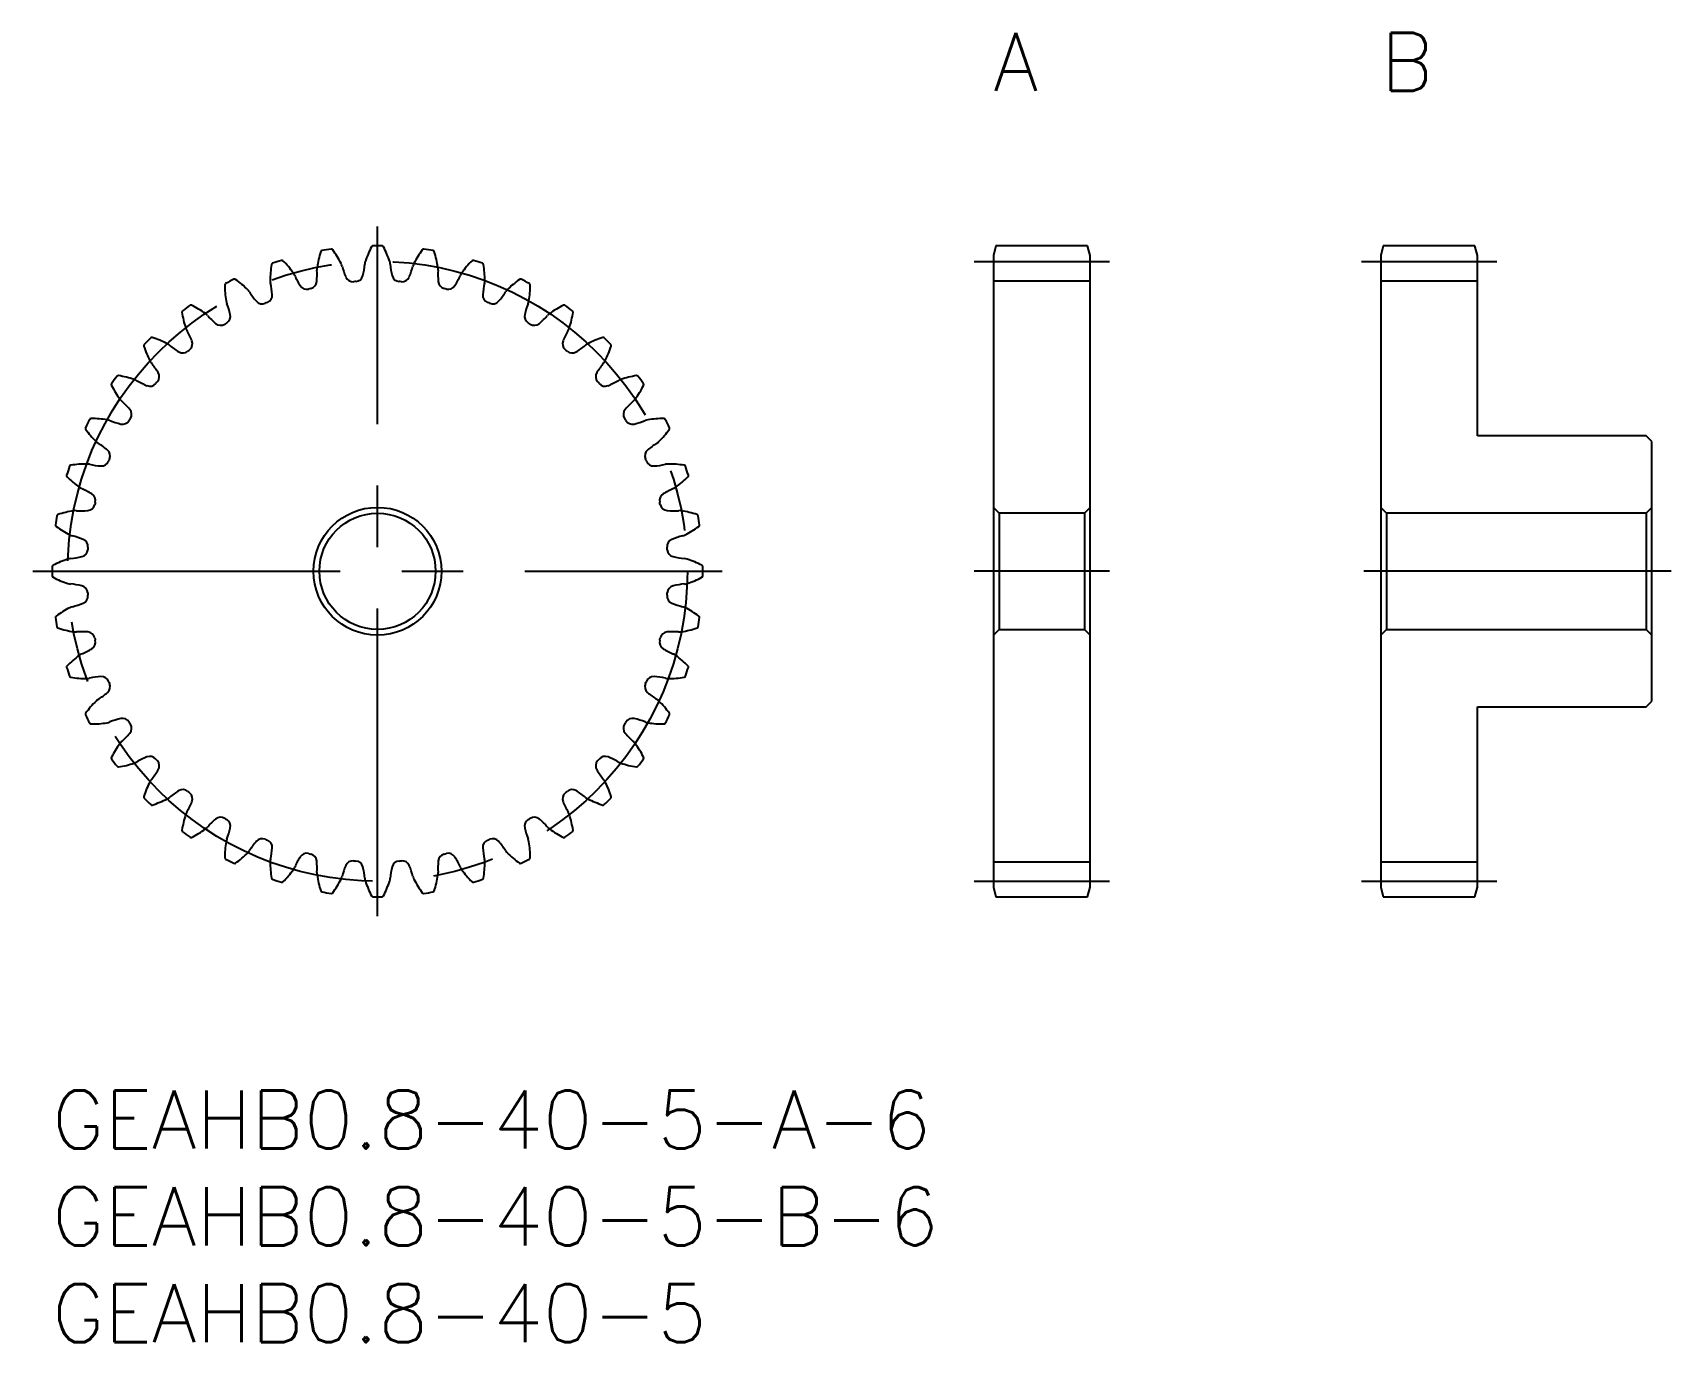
# Model space of a CAD drawing. Extents: x -1 to 83.6, y -13 to 54.6.
import ezdxf

# ---------------------------------------------------------------- set-up
doc = ezdxf.new("R2010")
doc.units = 0
doc.header["$LTSCALE"] = 0.5
doc.linetypes.add('CENTER', pattern=[50.8, 31.75, -6.35, 6.35, -6.35])
for name, color, linetype in [('MSM_CENTER', 1, 'CENTER'), ('MSM_CONTINUOUS', 7, 'CONTINUOUS'), ('MSM_PART_NUMBER', 7, 'CONTINUOUS')]:
    doc.layers.add(name, color=color, linetype=linetype)
doc.styles.get("Standard").update_dxf_attribs({"font": 'txt.shx', "height": 1, "bigfont": 'bigfont.shx'})

# ---------------------------------------------------------------- blocks, each defined once
blk = doc.blocks.new('*U3')
at = {"layer": 'MSM_PART_NUMBER'}
blk.add_text('A', height=3, dxfattribs=at).set_placement((48.6, 51.6))
blk = doc.blocks.new('*U4')
at = {"layer": 'MSM_PART_NUMBER'}
blk.add_text('B', height=3, dxfattribs=at).set_placement((68.6, 51.6))
blk = doc.blocks.new('*U5')
at = {"layer": 'MSM_PART_NUMBER'}
blk.add_text('GEAHB0.8-40-5-A-6', height=3, dxfattribs=at).set_placement((0, -3))
blk = doc.blocks.new('*U6')
at = {"layer": 'MSM_PART_NUMBER'}
blk.add_text('GEAHB0.8-40-5-B-6', height=3, dxfattribs=at).set_placement((0, -8))
blk = doc.blocks.new('*U7')
at = {"layer": 'MSM_PART_NUMBER'}
blk.add_text('GEAHB0.8-40-5', height=3, dxfattribs=at).set_placement((0, -13))

msp = doc.modelspace()

# ---------------------------------------------------------------- linework, layer by layer
at = {"layer": 'MSM_CENTER'}
for p, q in [((16.8, 9), (16.8, 44.6)), ((47.6, 42.8), (54.6, 42.8)), ((67.6, 42.8), (74.6, 42.8)), ((-1, 26.8), (34.6, 26.8)), ((54.6, 26.8), (47.6, 26.8)), ((83.6, 26.8), (67.6, 26.8)), ((47.6, 10.8), (54.6, 10.8)), ((67.6, 10.8), (74.6, 10.8))]:
    msp.add_line(p, q, dxfattribs=at)
msp.add_circle((16.8, 26.8), 16, dxfattribs=at)
at = {"layer": 'MSM_CONTINUOUS'}
for p, q in [((48.734, 43.6), (48.6, 43.1)), ((53.466, 43.6), (48.734, 43.6)), ((53.6, 43.1), (53.466, 43.6)), ((68.734, 43.6), (68.6, 43.1)), ((73.466, 43.6), (68.734, 43.6)), ((73.6, 43.1), (73.466, 43.6)), ((48.6, 43.1), (48.6, 10.5)), ((53.6, 10.5), (53.6, 43.1)), ((68.6, 43.1), (68.6, 10.5)), ((73.6, 33.8), (73.6, 43.1)), ((48.6, 41.8), (53.6, 41.8)), ((68.6, 41.8), (73.6, 41.8)), ((82.3, 33.8), (73.6, 33.8)), ((82.6, 33.5), (82.3, 33.8)), ((82.6, 20.1), (82.6, 33.5)), ((48.6, 30.1), (48.9, 29.8)), ((48.9, 29.8), (48.9, 23.8)), ((53.3, 29.8), (48.9, 29.8)), ((53.3, 29.8), (53.6, 30.1)), ((53.3, 29.8), (53.3, 23.8)), ((68.6, 30.1), (68.9, 29.8)), ((68.9, 29.8), (68.9, 23.8)), ((82.3, 29.8), (68.9, 29.8)), ((82.3, 29.8), (82.6, 30.1)), ((82.3, 29.8), (82.3, 23.8)), ((48.9, 23.8), (48.6, 23.5)), ((48.9, 23.8), (53.3, 23.8)), ((53.6, 23.5), (53.3, 23.8)), ((68.9, 23.8), (68.6, 23.5)), ((68.9, 23.8), (82.3, 23.8)), ((82.6, 23.5), (82.3, 23.8)), ((73.6, 10.5), (73.6, 19.8)), ((73.6, 19.8), (82.3, 19.8)), ((82.3, 19.8), (82.6, 20.1)), ((48.6, 11.8), (53.6, 11.8)), ((68.6, 11.8), (73.6, 11.8)), ((48.6, 10.5), (48.734, 10)), ((53.466, 10), (53.6, 10.5)), ((68.6, 10.5), (68.734, 10)), ((73.466, 10), (73.6, 10.5)), ((48.734, 10), (53.466, 10)), ((68.734, 10), (73.466, 10))]:
    msp.add_line(p, q, dxfattribs=at)
for radius in [3.3, 3]:
    msp.add_circle((16.8, 26.8), radius, dxfattribs=at)
for centre, radius, start, end in [((18.62, 41.732), 5, 161.72106, 171.25), ((13.949, 43.275), 0.08, 99.81904, 161.72108), ((16.8, 26.8), 16.8, 98.18096, 99.81904), ((14.421, 43.35), 0.08, 36.27894, 98.18096), ((10.455, 40.439), 5, 26.75, 36.27894), ((20.934, 41.263), 5, 152.72106, 162.25), ((16.561, 43.518), 0.08, 90.81904, 152.72108), ((16.8, 26.8), 16.8, 89.18096, 90.81904), ((17.039, 43.518), 0.08, 27.27894, 89.18096), ((12.666, 41.263), 5, 17.75, 27.27894), ((23.145, 40.439), 5, 143.72106, 153.25), ((19.179, 43.35), 0.08, 81.81904, 143.72109), ((16.8, 26.8), 16.8, 80.18096, 81.81904), ((19.651, 43.275), 0.08, 18.27888, 80.18091), ((14.98, 41.732), 5, 8.75, 18.27894), ((16.262, 41.833), 5, 170.72106, 180.25), ((11.406, 42.626), 0.08, 108.81904, 170.72108), ((16.8, 26.8), 16.8, 107.18096, 108.81904), ((11.861, 42.774), 0.08, 45.27894, 107.18095), ((8.399, 39.278), 5, 35.75, 45.27894), ((9.68, 42.095), 4, 355.12901, 3.65698), ((14.33, 42.392), 0.66, 171.24987, 183.65686), ((14.33, 42.392), 0.66, 14.34314, 26.75013), ((18.845, 43.547), 4, 194.34302, 202.87098), ((12.161, 43.02), 4, 346.12901, 354.65698), ((16.8, 42.587), 0.66, 162.24987, 174.65686), ((16.8, 42.587), 0.66, 5.34314, 17.75013), ((21.439, 43.02), 4, 185.34302, 193.87098), ((14.755, 43.547), 4, 337.12901, 345.65698), ((19.27, 42.392), 0.66, 153.24986, 165.65686), ((23.92, 42.095), 4, 176.34302, 184.87098), ((19.27, 42.392), 0.66, 356.34314, 8.75014), ((25.201, 39.278), 5, 134.72106, 144.25), ((21.739, 42.774), 0.08, 72.81904, 134.72109), ((16.8, 26.8), 16.8, 71.18096, 72.81904), ((22.194, 42.626), 0.08, 9.27894, 71.18091), ((17.338, 41.833), 5, 359.75, 9.27894), ((8.997, 41.588), 0.08, 117.81904, 179.72108), ((13.917, 41.564), 5, 179.72106, 189.25), ((16.8, 26.8), 16.8, 116.18096, 117.81904), ((9.423, 41.805), 0.08, 54.27894, 116.18095), ((6.551, 37.81), 5, 44.75, 54.27894), ((11.922, 41.814), 0.66, 180.24987, 192.65686), ((7.375, 40.793), 4, 4.12901, 12.65698), ((11.922, 41.814), 0.66, 23.34314, 35.75013), ((16.2, 43.66), 4, 203.34302, 211.87098), ((13.143, 41.759), 0.4, 211.87097, 283.73873), ((13.267, 41.789), 0.4, 283.26127, 355.12901), ((15.528, 42.147), 0.4, 202.87097, 274.73873), ((16.8, 26.8), 15, 94.26127, 94.73873), ((15.656, 42.157), 0.4, 274.26127, 346.12901), ((17.944, 42.157), 0.4, 193.87097, 265.73873), ((16.8, 26.8), 15, 85.26127, 85.73873), ((18.072, 42.147), 0.4, 265.26127, 337.12901), ((20.333, 41.789), 0.4, 184.87096, 256.73873), ((20.457, 41.759), 0.4, 256.26127, 328.12901), ((17.4, 43.66), 4, 328.12901, 336.65698), ((21.678, 41.814), 0.66, 144.24986, 156.65686), ((26.225, 40.793), 4, 167.34302, 175.87098), ((21.678, 41.814), 0.66, 347.34314, 359.75014), ((27.049, 37.81), 5, 125.72106, 135.25), ((24.177, 41.805), 0.08, 63.81904, 125.72109), ((16.8, 26.8), 16.8, 62.18096, 63.81904), ((19.683, 41.564), 5, 350.75, 0.27894), ((24.603, 41.588), 0.08, 0.27894, 62.18091), ((9.633, 40.866), 0.66, 189.24987, 201.65686), ((5.302, 39.146), 4, 13.12901, 21.65698), ((9.633, 40.866), 0.66, 32.34314, 44.75013), ((13.57, 43.359), 4, 212.34302, 220.87098), ((10.847, 41.003), 0.4, 220.87097, 292.73869), ((16.8, 26.8), 15, 112.26127, 112.73873), ((10.966, 41.052), 0.4, 292.26127, 4.12901), ((16.8, 26.8), 15, 103.26127, 103.73873), ((16.8, 26.8), 15, 76.26127, 76.73873), ((22.634, 41.052), 0.4, 175.87096, 247.73873), ((16.8, 26.8), 15, 67.26127, 67.73873), ((22.753, 41.003), 0.4, 247.26127, 319.129), ((20.03, 43.359), 4, 319.12901, 327.65698), ((23.967, 40.866), 0.66, 135.24986, 147.65686), ((28.298, 39.146), 4, 158.34302, 166.87098), ((23.967, 40.866), 0.66, 338.34314, 350.75014), ((6.78, 40.185), 0.08, 126.81904, 188.72108), ((11.643, 40.931), 5, 188.72106, 198.25), ((16.8, 26.8), 16.8, 125.18096, 126.81904), ((7.167, 40.466), 0.08, 63.27894, 125.18094), ((4.954, 36.071), 5, 53.75, 63.27894), ((7.521, 39.572), 0.66, 41.34314, 53.75013), ((11.019, 42.65), 4, 221.34302, 229.87098), ((8.808, 39.964), 0.4, 301.26127, 13.12901), ((24.792, 39.964), 0.4, 166.87096, 238.73873), ((22.581, 42.65), 4, 310.12901, 318.65698), ((26.079, 39.572), 0.66, 126.24986, 138.65686), ((28.646, 36.071), 5, 116.72106, 126.25), ((26.433, 40.466), 0.08, 54.81904, 116.72109), ((16.8, 26.8), 16.8, 53.18096, 54.81904), ((21.957, 40.931), 5, 341.75, 351.27894), ((26.82, 40.185), 0.08, 351.27894, 53.18091), ((7.521, 39.572), 0.66, 198.24987, 210.65686), ((3.513, 37.196), 4, 22.12901, 30.65698), ((8.699, 39.897), 0.4, 229.87097, 301.73873), ((16.8, 26.8), 15, 121.26127, 121.73873), ((16.8, 26.8), 15, 58.26127, 58.73873), ((24.901, 39.897), 0.4, 238.26127, 310.129), ((30.087, 37.196), 4, 149.34302, 157.87098), ((26.079, 39.572), 0.66, 329.34314, 341.75014), ((4.809, 38.453), 0.08, 135.81904, 197.72108), ((9.496, 39.95), 5, 197.72106, 207.25), ((16.8, 26.8), 16.8, 134.18096, 135.81904), ((5.147, 38.791), 0.08, 72.27894, 134.18094), ((3.65, 34.104), 5, 62.75, 72.27894), ((5.637, 37.963), 0.66, 50.34314, 62.75013), ((8.611, 41.55), 4, 230.34302, 238.87098), ((6.75, 38.468), 0.4, 238.87097, 310.73873), ((16.8, 26.8), 15, 130.26127, 130.73873), ((6.847, 38.552), 0.4, 310.26127, 22.12901), ((26.753, 38.552), 0.4, 157.87096, 229.73873), ((16.8, 26.8), 15, 49.26127, 49.73873), ((26.85, 38.468), 0.4, 229.26127, 301.129), ((24.989, 41.55), 4, 301.12901, 309.65698), ((27.963, 37.963), 0.66, 117.24987, 129.65686), ((29.95, 34.104), 5, 107.72106, 117.25), ((28.453, 38.791), 0.08, 45.81904, 107.72109), ((16.8, 26.8), 16.8, 44.18096, 45.81904), ((24.104, 39.95), 5, 332.75, 342.27894), ((28.791, 38.453), 0.08, 342.27894, 44.18091), ((5.637, 37.963), 0.66, 207.24987, 219.65686), ((2.05, 34.989), 4, 31.12901, 39.65698), ((31.55, 34.989), 4, 140.34302, 148.87098), ((27.963, 37.963), 0.66, 320.34314, 332.75014), ((3.134, 36.433), 0.08, 144.81904, 206.72108), ((7.529, 38.646), 5, 206.72106, 216.25), ((16.8, 26.8), 16.8, 143.18096, 144.81904), ((3.415, 36.82), 0.08, 81.27894, 143.18098), ((2.669, 31.957), 5, 71.75, 81.27894), ((4.028, 36.079), 0.66, 59.34314, 71.75013), ((6.404, 40.087), 4, 239.34302, 247.87098), ((5.048, 36.753), 0.4, 247.87097, 319.73876), ((16.8, 26.8), 15, 139.26127, 139.73873), ((5.132, 36.85), 0.4, 319.26127, 31.12901), ((28.468, 36.85), 0.4, 148.87096, 220.73873), ((16.8, 26.8), 15, 40.26127, 40.73873), ((28.552, 36.753), 0.4, 220.26127, 292.12901), ((27.196, 40.087), 4, 292.12901, 300.65698), ((29.572, 36.079), 0.66, 108.24986, 120.65686), ((30.931, 31.957), 5, 98.72106, 108.25), ((26.071, 38.646), 5, 323.75, 333.27894), ((30.185, 36.82), 0.08, 36.81904, 98.72109), ((16.8, 26.8), 16.8, 35.18096, 36.81904), ((30.466, 36.433), 0.08, 333.27894, 35.18091), ((4.028, 36.079), 0.66, 216.24986, 228.65686), ((0.95, 32.581), 4, 40.12901, 48.65698), ((32.65, 32.581), 4, 131.34302, 139.87098), ((29.572, 36.079), 0.66, 311.34314, 323.75014), ((16.8, 26.8), 15, 148.26127, 148.73873), ((3.703, 34.901), 0.4, 328.26127, 40.12901), ((29.897, 34.901), 0.4, 139.87096, 211.73873), ((16.8, 26.8), 15, 31.26127, 31.73873), ((1.795, 34.177), 0.08, 153.81904, 215.72108), ((16.8, 26.8), 16.8, 152.18096, 153.81904), ((5.79, 37.049), 5, 215.72106, 225.25), ((2.012, 34.603), 0.08, 90.27894, 152.18098), ((2.036, 29.683), 5, 80.75, 90.27894), ((2.734, 33.967), 0.66, 68.34314, 80.75013), ((4.454, 38.298), 4, 248.34302, 256.87098), ((3.636, 34.792), 0.4, 256.87097, 328.73873), ((29.964, 34.792), 0.4, 211.26127, 283.129), ((29.146, 38.298), 4, 283.12901, 291.65698), ((30.866, 33.967), 0.66, 99.24986, 111.65686), ((31.564, 29.683), 5, 89.72106, 99.25), ((27.81, 37.049), 5, 314.75, 324.27894), ((31.588, 34.603), 0.08, 27.81904, 89.72109), ((16.8, 26.8), 16.8, 26.18096, 27.81904), ((31.805, 34.177), 0.08, 324.27894, 26.18091), ((2.734, 33.967), 0.66, 225.24987, 237.65686), ((0.241, 30.03), 4, 49.12901, 57.65698), ((2.597, 32.753), 0.4, 337.26127, 49.12901), ((31.003, 32.753), 0.4, 130.87096, 202.73873), ((33.359, 30.03), 4, 122.34302, 130.87098), ((30.866, 33.967), 0.66, 302.34314, 314.75014), ((16.8, 26.8), 16.8, 161.18096, 162.81904), ((0.974, 32.194), 0.08, 99.27894, 161.18098), ((1.767, 27.338), 5, 89.75, 99.27894), ((1.786, 31.678), 0.66, 77.34314, 89.75013), ((2.807, 36.225), 4, 257.34302, 265.87098), ((2.548, 32.634), 0.4, 265.87097, 337.73876), ((16.8, 26.8), 15, 157.26127, 157.73873), ((16.8, 26.8), 15, 22.26127, 22.73873), ((31.052, 32.634), 0.4, 202.26127, 274.129), ((30.793, 36.225), 4, 274.12901, 282.65698), ((31.814, 31.678), 0.66, 90.24986, 102.65686), ((31.833, 27.338), 5, 80.72106, 90.25), ((32.626, 32.194), 0.08, 18.81904, 80.72109), ((16.8, 26.8), 16.8, 17.18096, 18.81904), ((0.826, 31.739), 0.08, 162.81904, 224.72108), ((4.322, 35.201), 5, 224.72106, 234.25), ((29.278, 35.201), 5, 305.75, 315.27894), ((32.774, 31.739), 0.08, 315.27894, 17.18101), ((1.786, 31.678), 0.66, 234.24987, 246.65686), ((-0.06, 27.4), 4, 58.12901, 66.65698), ((1.841, 30.457), 0.4, 346.26127, 58.12901), ((31.759, 30.457), 0.4, 121.87096, 193.73873), ((33.66, 27.4), 4, 113.34302, 121.87098), ((31.814, 31.678), 0.66, 293.34314, 305.75014), ((16.8, 26.8), 16.8, 170.18096, 171.81904), ((0.325, 29.651), 0.08, 108.27894, 170.18098), ((1.868, 24.98), 5, 98.75, 108.27894), ((1.208, 29.27), 0.66, 86.34314, 98.75013), ((1.505, 33.92), 4, 266.34302, 274.87098), ((1.811, 30.333), 0.4, 274.87097, 346.73876), ((16.8, 26.8), 15, 166.26127, 166.73873), ((16.8, 26.8), 15, 13.26127, 13.73873), ((31.789, 30.333), 0.4, 193.26127, 265.129), ((32.095, 33.92), 4, 265.12901, 273.65698), ((32.392, 29.27), 0.66, 81.24986, 93.65686), ((31.732, 24.98), 5, 71.72106, 81.25), ((33.275, 29.651), 0.08, 9.81904, 71.72109), ((16.8, 26.8), 16.8, 8.18096, 9.81904), ((0.25, 29.179), 0.08, 171.81904, 233.72108), ((3.161, 33.145), 5, 233.72106, 243.25), ((30.439, 33.145), 5, 296.75, 306.27894), ((33.35, 29.179), 0.08, 306.27894, 8.18101), ((1.208, 29.27), 0.66, 243.24987, 255.65686), ((0.053, 24.755), 4, 67.12901, 75.65698), ((1.453, 28.072), 0.4, 355.26127, 67.12901), ((16.8, 26.8), 15, 175.26127, 175.73873), ((32.147, 28.072), 0.4, 112.87096, 184.73873), ((16.8, 26.8), 15, 4.26127, 4.73873), ((33.547, 24.755), 4, 104.34302, 112.87098), ((32.392, 29.27), 0.66, 284.34314, 296.75014), ((0.082, 27.039), 0.08, 117.27894, 179.18098), ((2.337, 22.666), 5, 107.75, 117.27894), ((1.013, 26.8), 0.66, 95.34314, 107.75013), ((0.58, 31.439), 4, 275.34302, 283.87098), ((1.443, 27.944), 0.4, 283.87097, 355.73873), ((32.157, 27.944), 0.4, 184.26127, 256.129), ((33.02, 31.439), 4, 256.12901, 264.65698), ((32.587, 26.8), 0.66, 72.24986, 84.65686), ((31.263, 22.666), 5, 62.72106, 72.25), ((33.518, 27.039), 0.08, 0.81904, 62.72109), ((16.8, 26.8), 16.8, 179.18096, 180.81904), ((0.082, 26.561), 0.08, 180.81904, 242.72108), ((2.337, 30.934), 5, 242.72106, 252.25), ((31.263, 30.934), 5, 287.75, 297.27894), ((33.518, 26.561), 0.08, 297.27894, 359.18101), ((16.8, 26.8), 16.8, 359.18096, 0.81904), ((1.013, 26.8), 0.66, 252.24987, 264.65686), ((0.58, 22.161), 4, 76.12901, 84.65698), ((1.443, 25.656), 0.4, 4.26127, 76.12901), ((1.453, 25.528), 0.4, 292.87096, 4.73876), ((16.8, 26.8), 15, 184.26127, 184.73873), ((32.147, 25.528), 0.4, 175.26127, 247.129), ((16.8, 26.8), 15, 355.26127, 355.73873), ((32.157, 25.656), 0.4, 103.87096, 175.73873), ((33.02, 22.161), 4, 95.34302, 103.87098), ((32.587, 26.8), 0.66, 275.34314, 287.75014), ((3.161, 20.455), 5, 116.75, 126.27894), ((1.208, 24.33), 0.66, 104.34314, 116.75013), ((0.053, 28.845), 4, 284.34302, 292.87098), ((33.547, 28.845), 4, 247.12901, 255.65698), ((32.392, 24.33), 0.66, 63.24986, 75.65686), ((30.439, 20.455), 5, 53.72106, 63.25), ((0.25, 24.421), 0.08, 126.27894, 188.18099), ((16.8, 26.8), 16.8, 188.18096, 189.81904), ((0.325, 23.949), 0.08, 189.81904, 251.72108), ((1.868, 28.62), 5, 251.72106, 261.25), ((31.732, 28.62), 5, 278.75, 288.27894), ((33.275, 23.949), 0.08, 288.27894, 350.181), ((16.8, 26.8), 16.8, 350.18096, 351.81904), ((33.35, 24.421), 0.08, 351.81904, 53.72109), ((1.208, 24.33), 0.66, 261.24987, 273.65686), ((1.505, 19.68), 4, 85.12901, 93.65698), ((1.811, 23.267), 0.4, 13.26127, 85.12901), ((1.841, 23.143), 0.4, 301.87096, 13.73876), ((16.8, 26.8), 15, 193.26127, 193.73873), ((31.759, 23.143), 0.4, 166.26127, 238.129), ((16.8, 26.8), 15, 346.26127, 346.73873), ((31.789, 23.267), 0.4, 94.87096, 166.73873), ((32.095, 19.68), 4, 86.34302, 94.87098), ((32.392, 24.33), 0.66, 266.34314, 278.75014), ((4.322, 18.399), 5, 125.75, 135.27894), ((1.786, 21.922), 0.66, 113.34314, 125.75013), ((-0.06, 26.2), 4, 293.34302, 301.87098), ((33.66, 26.2), 4, 238.12901, 246.65698), ((31.814, 21.922), 0.66, 54.24986, 66.65686), ((29.278, 18.399), 5, 44.72106, 54.25), ((0.826, 21.861), 0.08, 135.27894, 197.18099), ((16.8, 26.8), 16.8, 197.18096, 198.81904), ((0.974, 21.406), 0.08, 198.81904, 260.72108), ((1.767, 26.262), 5, 260.72106, 270.25), ((1.786, 21.922), 0.66, 270.24987, 282.65686), ((2.807, 17.375), 4, 94.12902, 102.65698), ((2.548, 20.966), 0.4, 22.26127, 94.12904), ((31.052, 20.966), 0.4, 85.87096, 157.73873), ((30.793, 17.375), 4, 77.34302, 85.87098), ((31.814, 21.922), 0.66, 257.34314, 269.75014), ((31.833, 26.262), 5, 269.75, 279.27894), ((32.626, 21.406), 0.08, 279.27894, 341.18101), ((16.8, 26.8), 16.8, 341.18096, 342.81904), ((32.774, 21.861), 0.08, 342.81904, 44.72109), ((0.241, 23.57), 4, 302.34302, 310.87098), ((2.597, 20.847), 0.4, 310.87096, 22.73876), ((16.8, 26.8), 15, 202.26127, 202.73873), ((31.003, 20.847), 0.4, 157.26127, 229.129), ((16.8, 26.8), 15, 337.26127, 337.73873), ((33.359, 23.57), 4, 229.12901, 237.65698), ((1.795, 19.423), 0.08, 144.27894, 206.18099), ((5.79, 16.551), 5, 134.75, 144.27894), ((2.734, 19.633), 0.66, 122.34314, 134.75013), ((30.866, 19.633), 0.66, 45.24986, 57.65686), ((27.81, 16.551), 5, 35.72106, 45.25), ((31.805, 19.423), 0.08, 333.81904, 35.72108), ((16.8, 26.8), 16.8, 206.18096, 207.81904), ((2.012, 18.997), 0.08, 207.81904, 269.72108), ((2.036, 23.917), 5, 269.72106, 279.25), ((2.734, 19.633), 0.66, 279.24987, 291.65686), ((4.454, 15.302), 4, 103.12901, 111.65698), ((3.636, 18.808), 0.4, 31.26127, 103.12901), ((16.8, 26.8), 15, 211.26127, 211.73873), ((3.703, 18.699), 0.4, 319.87096, 31.73876), ((29.897, 18.699), 0.4, 148.26127, 220.129), ((16.8, 26.8), 15, 328.26127, 328.73873), ((29.964, 18.808), 0.4, 76.87096, 148.73873), ((29.146, 15.302), 4, 68.34302, 76.87098), ((30.866, 19.633), 0.66, 248.34314, 260.75014), ((31.564, 23.917), 5, 260.75, 270.27894), ((31.588, 18.997), 0.08, 270.27894, 332.18101), ((16.8, 26.8), 16.8, 332.18096, 333.81904), ((7.529, 14.954), 5, 143.75, 153.27894), ((4.028, 17.521), 0.66, 131.34314, 143.75013), ((0.95, 21.019), 4, 311.34302, 319.87098), ((32.65, 21.019), 4, 220.12901, 228.65698), ((29.572, 17.521), 0.66, 36.24986, 48.65686), ((26.071, 14.954), 5, 26.72106, 36.25), ((3.134, 17.167), 0.08, 153.27894, 215.18099), ((16.8, 26.8), 16.8, 215.18096, 216.81904), ((4.028, 17.521), 0.66, 288.24987, 300.65686), ((6.404, 13.513), 4, 112.12901, 120.65698), ((5.048, 16.847), 0.4, 40.26127, 112.12901), ((16.8, 26.8), 15, 220.26127, 220.73873), ((5.132, 16.75), 0.4, 328.87096, 40.73876), ((28.468, 16.75), 0.4, 139.26127, 211.129), ((16.8, 26.8), 15, 319.26127, 319.73873), ((28.552, 16.847), 0.4, 67.87096, 139.73873), ((27.196, 13.513), 4, 59.34302, 67.87098), ((29.572, 17.521), 0.66, 239.34314, 251.75014), ((16.8, 26.8), 16.8, 323.18096, 324.81904), ((30.466, 17.167), 0.08, 324.81904, 26.72108), ((3.415, 16.78), 0.08, 216.81904, 278.72108), ((2.669, 21.643), 5, 278.72106, 288.25), ((2.05, 18.611), 4, 320.34302, 328.87098), ((31.55, 18.611), 4, 211.12901, 219.65698), ((30.931, 21.643), 5, 251.75, 261.27894), ((30.185, 16.78), 0.08, 261.27894, 323.18101), ((9.496, 13.65), 5, 152.75, 162.27894), ((5.637, 15.637), 0.66, 140.34314, 152.75013), ((8.611, 12.05), 4, 121.12901, 129.65698), ((6.75, 15.132), 0.4, 49.26127, 121.12901), ((16.8, 26.8), 15, 229.26127, 229.73873), ((6.847, 15.048), 0.4, 337.87096, 49.73876), ((26.753, 15.048), 0.4, 130.26127, 202.129), ((16.8, 26.8), 15, 310.26127, 310.73873), ((26.85, 15.132), 0.4, 58.87096, 130.73873), ((24.989, 12.05), 4, 50.34302, 58.87098), ((27.963, 15.637), 0.66, 27.24987, 39.65686), ((24.104, 13.65), 5, 17.72106, 27.25), ((4.809, 15.147), 0.08, 162.27894, 224.18099), ((16.8, 26.8), 16.8, 224.18096, 225.81904), ((5.147, 14.809), 0.08, 225.81904, 287.72108), ((3.65, 19.496), 5, 287.72106, 297.25), ((5.637, 15.637), 0.66, 297.24987, 309.65686), ((3.513, 16.404), 4, 329.34302, 337.87098), ((30.087, 16.404), 4, 202.12901, 210.65698), ((27.963, 15.637), 0.66, 230.34314, 242.75014), ((29.95, 19.496), 5, 242.75, 252.27894), ((28.453, 14.809), 0.08, 252.27894, 314.181), ((16.8, 26.8), 16.8, 314.18096, 315.81904), ((28.791, 15.147), 0.08, 315.81904, 17.72108), ((11.643, 12.669), 5, 161.75, 171.27894), ((7.521, 14.028), 0.66, 149.34314, 161.75013), ((7.521, 14.028), 0.66, 306.24987, 318.65686), ((11.019, 10.95), 4, 130.12901, 138.65698), ((8.699, 13.703), 0.4, 58.26127, 130.12901), ((16.8, 26.8), 15, 238.26127, 238.73873), ((8.808, 13.636), 0.4, 346.87096, 58.73876), ((5.302, 14.454), 4, 338.34302, 346.87098), ((24.792, 13.636), 0.4, 121.26127, 193.12901), ((28.298, 14.454), 4, 193.12901, 201.65698), ((16.8, 26.8), 15, 301.26127, 301.73873), ((24.901, 13.703), 0.4, 49.87096, 121.73876), ((22.581, 10.95), 4, 41.34302, 49.87098), ((26.079, 14.028), 0.66, 221.34314, 233.75014), ((26.079, 14.028), 0.66, 18.24987, 30.65686), ((21.957, 12.669), 5, 8.72106, 18.25), ((6.78, 13.415), 0.08, 171.27894, 233.181), ((16.8, 26.8), 16.8, 233.18096, 234.81904), ((7.167, 13.134), 0.08, 234.81904, 296.72108), ((4.954, 17.529), 5, 296.72106, 306.25), ((13.917, 12.036), 5, 170.75, 180.27894), ((9.633, 12.734), 0.66, 158.34314, 170.75014), ((13.57, 10.241), 4, 139.12901, 147.65698), ((10.847, 12.597), 0.4, 67.26127, 139.12901), ((16.8, 26.8), 15, 247.26127, 247.73873), ((10.966, 12.548), 0.4, 355.87096, 67.73873), ((22.634, 12.548), 0.4, 112.26127, 184.12901), ((16.8, 26.8), 15, 292.26127, 292.73873), ((22.753, 12.597), 0.4, 40.87096, 112.73876), ((20.03, 10.241), 4, 32.34302, 40.87098), ((23.967, 12.734), 0.66, 9.24986, 21.65686), ((19.683, 12.036), 5, 359.72106, 9.25), ((28.646, 17.529), 5, 233.75, 243.27894), ((26.433, 13.134), 0.08, 243.27894, 305.181), ((16.8, 26.8), 16.8, 305.18096, 306.81904), ((26.82, 13.415), 0.08, 306.81904, 8.72108), ((8.997, 12.012), 0.08, 180.27894, 242.18099), ((16.8, 26.8), 16.8, 242.18096, 243.81904), ((6.551, 15.79), 5, 305.72106, 315.25), ((9.633, 12.734), 0.66, 315.24987, 327.65686), ((11.922, 11.786), 0.66, 167.34314, 179.75013), ((7.375, 12.807), 4, 347.34302, 355.87098), ((16.2, 9.94), 4, 148.12901, 156.65698), ((13.143, 11.841), 0.4, 76.26127, 148.129), ((16.8, 26.8), 15, 256.26127, 256.73873), ((13.267, 11.811), 0.4, 4.87096, 76.73873), ((9.68, 11.505), 4, 356.34302, 4.87098), ((15.528, 11.453), 0.4, 85.26127, 157.129), ((16.8, 26.8), 15, 265.26127, 265.73873), ((16.8, 26.8), 15, 274.26127, 274.73873), ((18.072, 11.453), 0.4, 22.87096, 94.73873), ((23.92, 11.505), 4, 175.12901, 183.65698), ((20.333, 11.811), 0.4, 103.26127, 175.129), ((16.8, 26.8), 15, 283.26127, 283.73873), ((20.457, 11.841), 0.4, 31.87096, 103.73876), ((17.4, 9.94), 4, 23.34302, 31.87098), ((26.225, 12.807), 4, 184.12901, 192.65698), ((21.678, 11.786), 0.66, 0.24986, 12.65686), ((23.967, 12.734), 0.66, 212.34314, 224.75013), ((27.049, 15.79), 5, 224.75, 234.27894), ((16.8, 26.8), 16.8, 296.18096, 297.81904), ((24.603, 12.012), 0.08, 297.81904, 359.72108), ((9.423, 11.795), 0.08, 243.81904, 305.72108), ((16.262, 11.767), 5, 179.75, 189.27894), ((8.399, 14.322), 5, 314.72106, 324.25), ((11.922, 11.786), 0.66, 324.24987, 336.65686), ((14.33, 11.208), 0.66, 176.34314, 188.75014), ((18.62, 11.868), 5, 188.75, 198.27894), ((14.33, 11.208), 0.66, 333.24986, 345.65686), ((18.845, 10.053), 4, 157.12901, 165.65698), ((15.656, 11.443), 0.4, 13.87096, 85.73876), ((12.161, 10.58), 4, 5.34302, 13.87098), ((21.439, 10.58), 4, 166.12901, 174.65698), ((17.944, 11.443), 0.4, 94.26127, 166.12901), ((14.755, 10.053), 4, 14.34302, 22.87098), ((19.27, 11.208), 0.66, 194.34314, 206.75014), ((14.98, 11.868), 5, 341.72106, 351.25), ((19.27, 11.208), 0.66, 351.24986, 3.65686), ((21.678, 11.786), 0.66, 203.34314, 215.75014), ((25.201, 14.322), 5, 215.75, 225.27894), ((17.338, 11.767), 5, 350.72106, 0.25), ((24.177, 11.795), 0.08, 234.27894, 296.181), ((11.406, 10.974), 0.08, 189.27894, 251.18099), ((16.8, 26.8), 16.8, 251.18096, 252.81904), ((11.861, 10.826), 0.08, 252.81904, 314.72108), ((13.949, 10.325), 0.08, 198.27894, 260.18099), ((16.8, 26.8), 16.8, 260.18096, 261.81904), ((14.421, 10.25), 0.08, 261.81904, 323.72108), ((10.455, 13.161), 5, 323.72106, 333.25), ((16.8, 11.013), 0.66, 185.34314, 197.75014), ((20.934, 12.337), 5, 197.75, 207.27894), ((12.666, 12.337), 5, 332.72106, 342.25), ((16.8, 11.013), 0.66, 342.24986, 354.65686), ((23.145, 13.161), 5, 206.75, 216.27894), ((19.179, 10.25), 0.08, 216.27894, 278.181), ((16.8, 26.8), 16.8, 278.18096, 279.81904), ((19.651, 10.325), 0.08, 279.81904, 341.72108), ((21.739, 10.826), 0.08, 225.27894, 287.181), ((16.8, 26.8), 16.8, 287.18096, 288.81904), ((22.194, 10.974), 0.08, 288.81904, 350.72108), ((16.561, 10.082), 0.08, 207.27894, 269.181), ((16.8, 26.8), 16.8, 269.18096, 270.81904), ((17.039, 10.082), 0.08, 270.81904, 332.72108)]:
    msp.add_arc(centre, radius, start, end, dxfattribs=at)

# ---------------------------------------------------------------- block references
for name in ['*U3', '*U4', '*U5', '*U6', '*U7']:
    msp.add_blockref(name, (0, 0), dxfattribs=at)

doc.saveas('drawing.dxf')
